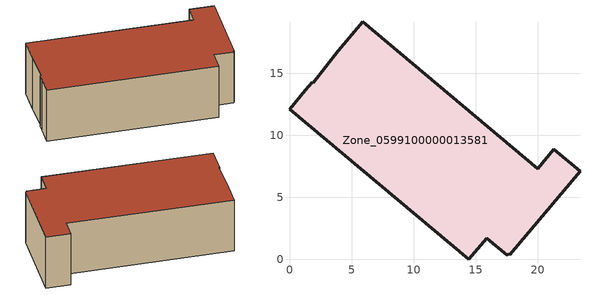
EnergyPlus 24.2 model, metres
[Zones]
Zone_0599100000013581
 floor ground (C_G): 17.67,0.44 17.57,0.31 15.91,1.71 14.47,0 0,12.11 1.27,13.63 1.84,14.28 1.91,14.23 3.95,16.82 5.9,19.16 20,7.31 21.32,8.88 23.42,7.11 17.76,0.37 z0
 wall outside (C_F): 23.42,7.11 21.32,8.88 20,7.31 5.9,19.16 3.95,16.82 1.91,14.23 1.84,14.28 1.27,13.63 0,12.11 14.47,0 15.91,1.71 17.57,0.31 17.67,0.44 17.76,0.37 23.42,7.11 z0:6.53
 roof outside (C_R): 17.57,0.31 17.67,0.44 17.76,0.37 23.42,7.11 21.32,8.88 20,7.31 5.9,19.16 3.95,16.82 1.91,14.23 1.84,14.28 1.27,13.63 0,12.11 14.47,0 15.91,1.71 z6.53
[BUILDING]
Pand.0599100000013581: North Axis=0; Terrain=City; Loads Convergence Tolerance Value=0.04; Temperature Convergence Tolerance Value=0.4; Solar Distribution=FullExterior; Maximum Number of Warmup Days=25; Minimum Number of Warmup Days=1
[Site:Location]
Rotterdam.The.Hague.AP_ZH_NLD Design_Conditions: Latitude=51.96; Longitude=4.45; Time Zone=1; Elevation=-4.5
[SITE:GROUNDTEMPERATURE:BUILDINGSURFACE]
18, 18, 18, 18, 18, 18, 18, 18, 18, 18, 18, 18
[MATERIAL] Thermal Absorptance=0.9; Solar Absorptance=0.7; Visible Absorptance=0.7
Name | Roughness | Thickness | Conductivity | Density | Specific Heat
G.D.1965 | MediumSmooth | 0.15 | 1 | 540 | 1210
F.D.1965 | Rough | 0.3 | 0.857143 | 1920 | 840
R.D.1965 | MediumRough | 0.2 | 0.08 | 1500 | 1000
[CONSTRUCTION]
C_G: G.D.1965
C_F: F.D.1965
C_R: R.D.1965
[ZONE]
Zone_0599100000013581: Type=1; Multiplier=1; Ceiling Height=Autocalculate; Volume=Autocalculate; Floor Area=autocalculate; Part of Total Floor Area=Yes
[ZONEINFILTRATION:DESIGNFLOWRATE]
Infil_Zone_0599100000013581: Zone or ZoneList or Space or SpaceList=Zone_0599100000013581; Schedule=AlwaysOn; Design Flow Rate Calculation Method=Flow/Area; Flow Rate per Floor Area=0.0042; Constant Term Coefficient=1; Temperature Term Coefficient=0; Velocity Term Coefficient=0; Velocity Squared Term Coefficient=0
[HVACTEMPLATE:ZONE:IDEALLOADSAIRSYSTEM]
Zone_0599100000013581: Maximum Heating Supply Air Temperature=50; Minimum Cooling Supply Air Temperature=13; Maximum Heating Supply Air Humidity Ratio=0.0156; Minimum Cooling Supply Air Humidity Ratio=0.0077; Heating Limit=NoLimit; Cooling Limit=NoLimit; Dehumidification Control Type=ConstantSensibleHeatRatio; Cooling Sensible Heat Ratio=0.7; Dehumidification Setpoint=60; Humidification Control Type=None; Humidification Setpoint=30; Outdoor Air Method=None; Outdoor Air Flow Rate per Person=0.00944; Outdoor Air Flow Rate per Zone Floor Area=0; Outdoor Air Flow Rate per Zone=0; Demand Controlled Ventilation Type=None; Outdoor Air Economizer Type=NoEconomizer; Heat Recovery Type=None; Sensible Heat Recovery Effectiveness=0.7; Latent Heat Recovery Effectiveness=0.65
[ZONECONTROL:THERMOSTAT]
ThermostatControl_Zone_0599100000013581: Zone or ZoneList=Zone_0599100000013581; Control Type Schedule=DualSetpointControlType; Control 1=Thermostat_Zone_0599100000013581; Temperature Difference Between Cutout And Setpoint=0
[THERMOSTATSETPOINT:DUALSETPOINT]
Thermostat_Zone_0599100000013581: Heating Setpoint Temperature Schedule=HeatingSetpoint_Zone_0599100000013581; Cooling Setpoint Temperature Schedule=CoolingSetpoint_Zone_0599100000013581
[SCHEDULE:COMPACT]
HeatingSetpoint_Zone_0599100000013581: Through: 12/31, For: AllDays, Until: 24:00, 21
CoolingSetpoint_Zone_0599100000013581: Through: 12/31, For: AllDays, Until: 24:00, 24
DualSetpointControlType: Through: 12/31, For: AllDays, Until: 24:00, 4
AlwaysOn: Through: 12/31, For: AllDays, Until: 24:00, 1
